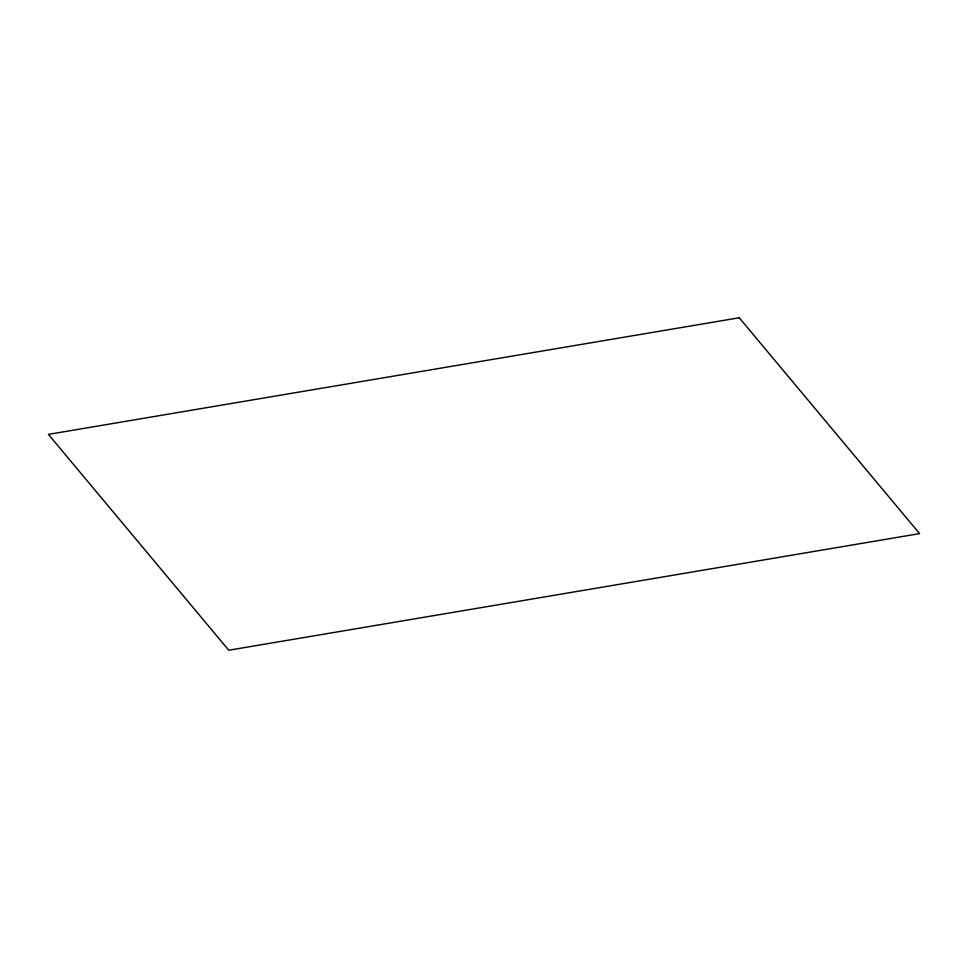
<?xml version="1.0" encoding="UTF-8"?>
<svg xmlns="http://www.w3.org/2000/svg" width="968" height="968" viewBox="0 0 968 968"><rect width="100%" height="100%" fill="white"/><g stroke="black" fill="none" stroke-linecap="round" stroke-linejoin="round"><path stroke-width="1.45" d="M739.237 317.77L48.4 434.378L228.763 650.23L919.6 533.622L739.237 317.77"/></g></svg>
